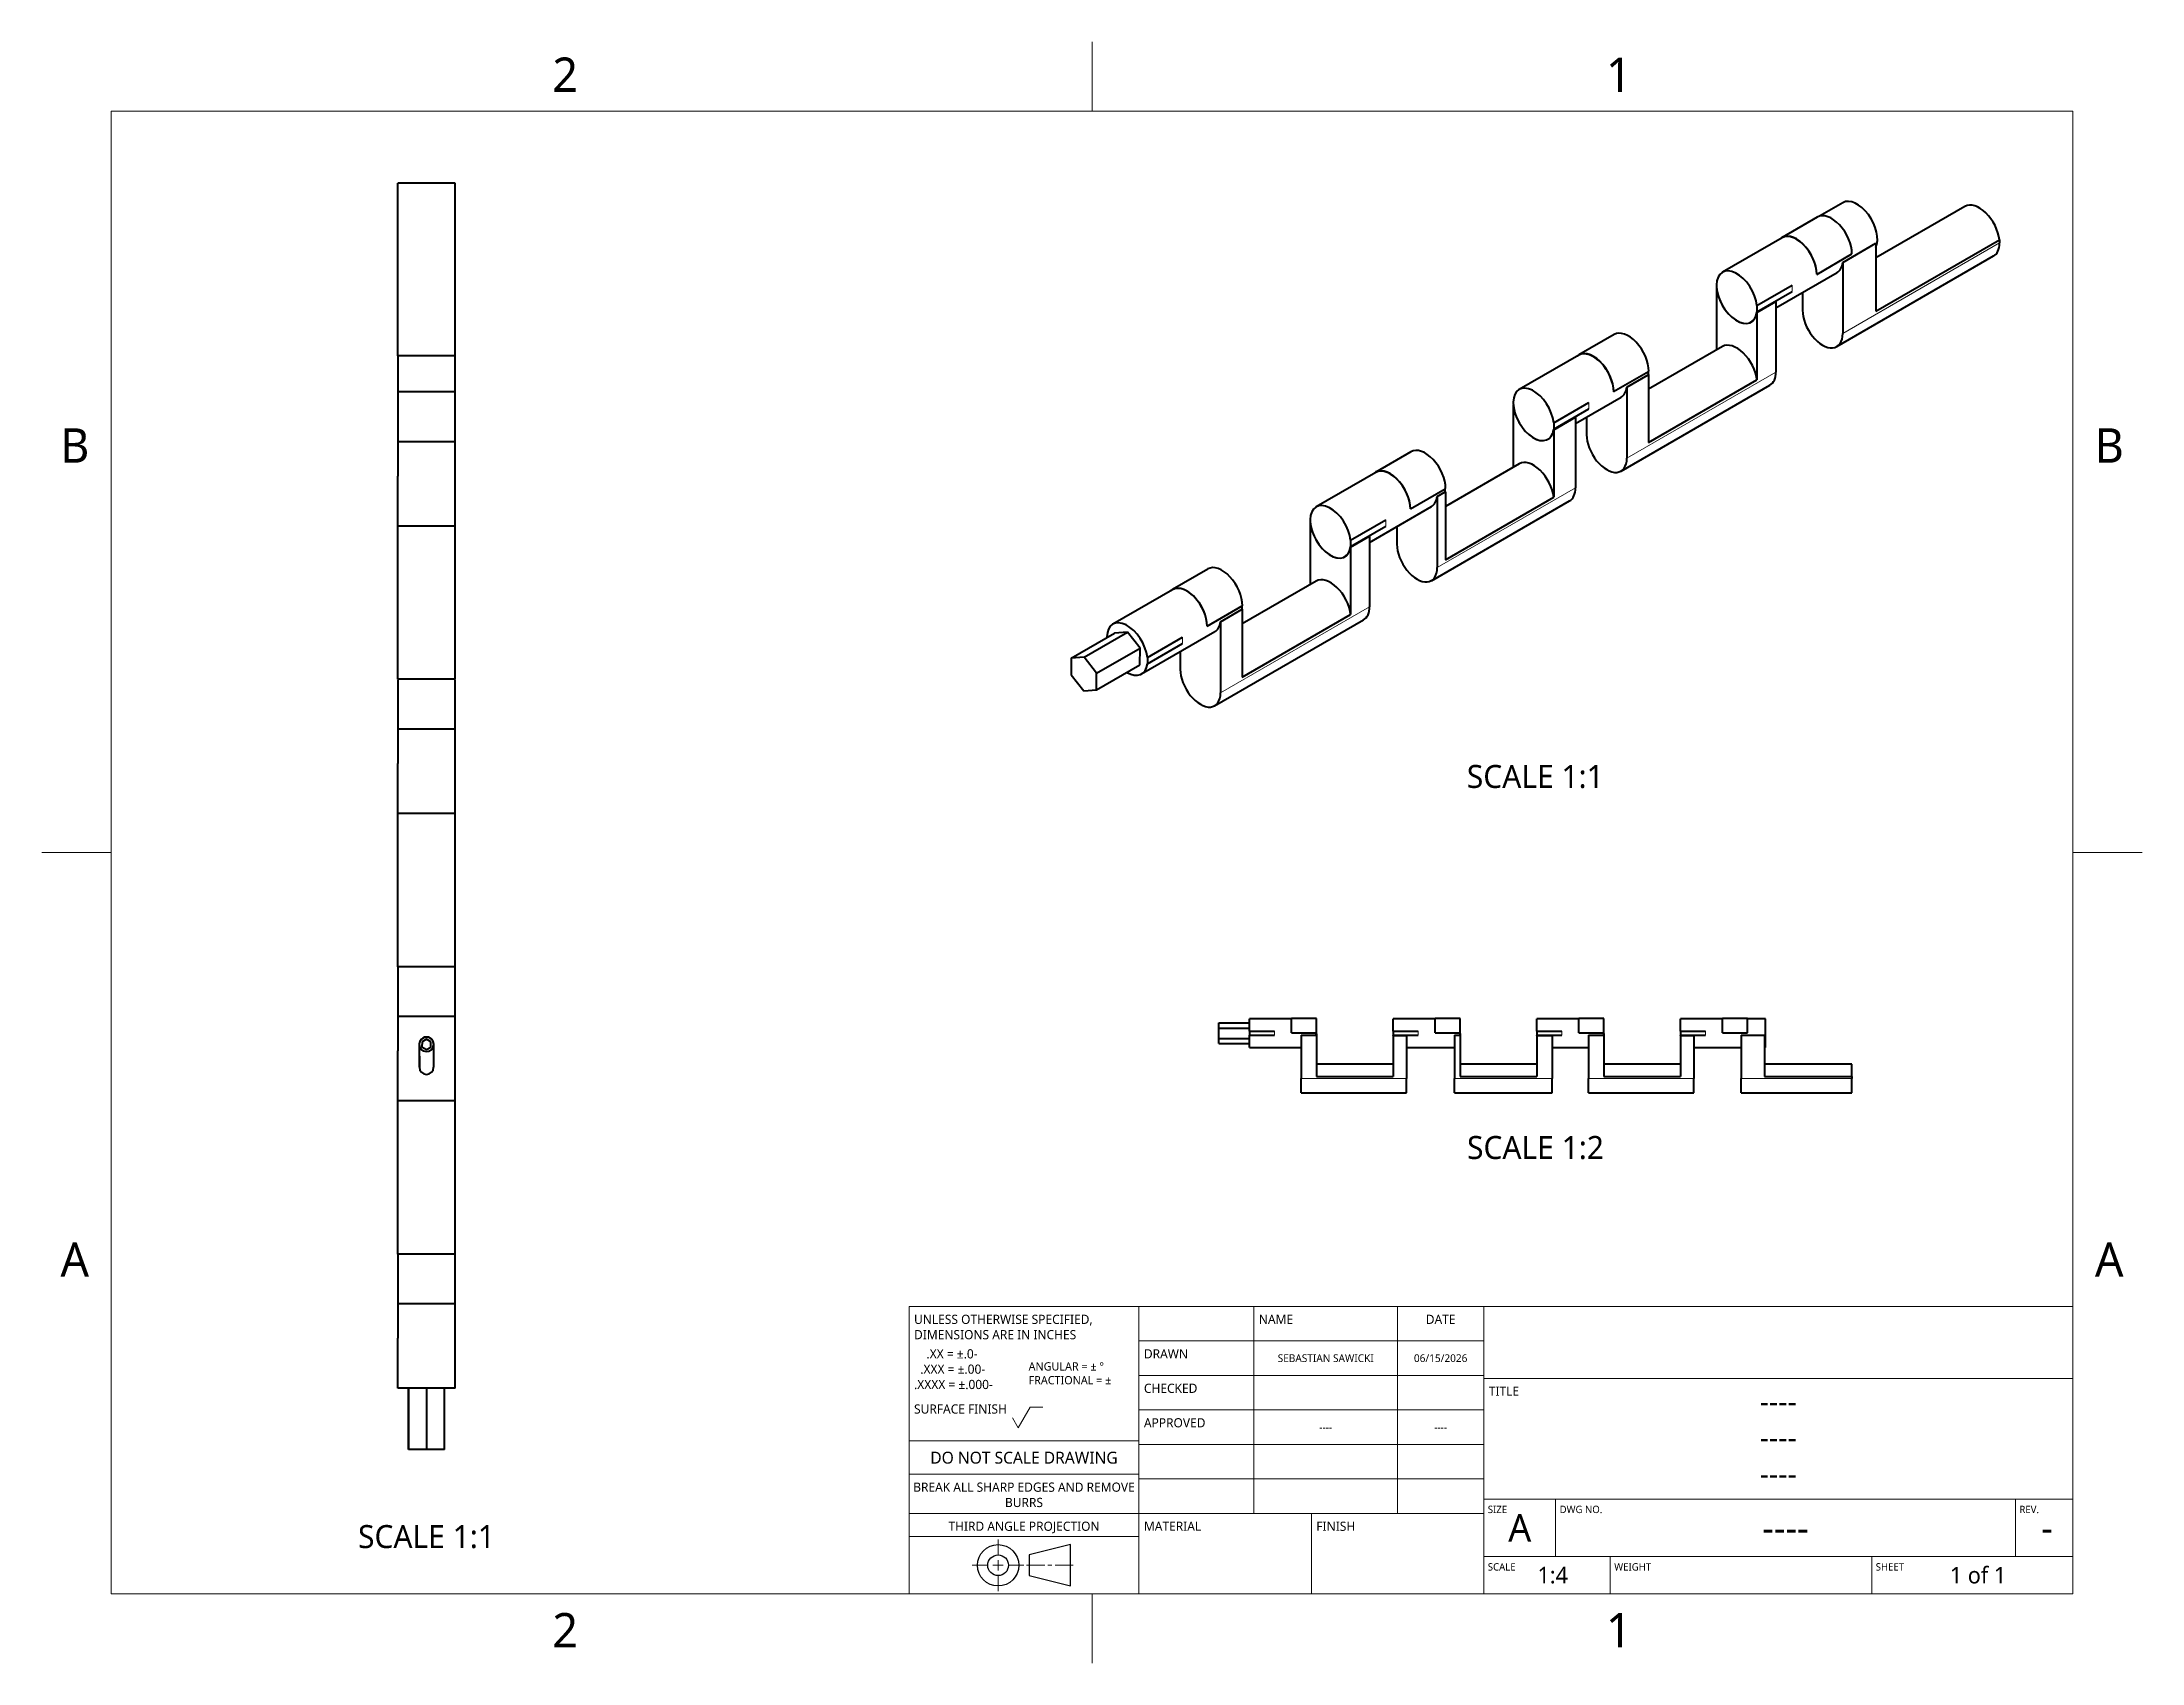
# Model space of a CAD drawing. Header units: inches. Extents: x 0 to 11, y 0 to 8.5.
import ezdxf

# ---------------------------------------------------------------- set-up
doc = ezdxf.new("R2010")
doc.units = ezdxf.units.IN
doc.header["$LTSCALE"] = 0.5
doc.header["$MEASUREMENT"] = 0
for name, color, linetype, lineweight in [('ANNOTATION_TEXT', 7, 'Continuous', 25), ('BORDER_FRAME', 7, 'Continuous', 15), ('BORDER_ZONES', 7, 'Continuous', 15), ('TANGENT_LINES', 7, 'Continuous', 15), ('TITLE_BLOCK', 7, 'Continuous', 15), ('Visible', 7, 'Continuous', 40)]:
    doc.layers.add(name, color=color, linetype=linetype, lineweight=lineweight)
doc.styles.add('Onshape-Standard', font='NotoSans-Regular.ttf')
doc.styles.add('Onshape-Standard-Fields', font='')
doc.styles.add('Onshape-Standard-View-Label', font='NotoSans-Regular.ttf', dxfattribs={"height": 0.12})
doc.styles.get('Onshape-Standard-Fields').set_extended_font_data('Noto Sans')

msp = doc.modelspace()

# ---------------------------------------------------------------- linework, layer by layer
at = {"layer": 'BORDER_FRAME'}
for p, q in [((0.399, 0.38), (0.399, 8.12)), ((0.399, 8.12), (10.639, 8.12)), ((10.639, 8.12), (10.639, 0.38)), ((10.639, 0.38), (0.399, 0.38))]:
    msp.add_line(p, q, dxfattribs=at)
at = {"layer": 'BORDER_ZONES'}
for p, q in [((5.519, 8.12), (5.519, 8.481)), ((0.399, 4.25), (0.038, 4.25)), ((10.639, 4.25), (11, 4.25)), ((5.519, 0.38), (5.519, 0.019))]:
    msp.add_line(p, q, dxfattribs=at)
at = {"layer": 'TANGENT_LINES'}
for p, q in [((9.438, 6.959), (10.256, 7.432)), ((9.174, 7.211), (9.174, 7.178)), ((8.311, 6.309), (9.089, 6.758)), ((8.113, 6.599), (8.113, 6.566)), ((7.321, 5.737), (8.043, 6.154)), ((7.053, 5.986), (7.053, 5.953)), ((6.19, 5.084), (6.968, 5.533)), ((5.992, 5.374), (5.992, 5.341)), ((6.471, 3.317), (6.471, 3.297)), ((7.221, 3.317), (7.221, 3.297)), ((7.971, 3.317), (7.971, 3.297)), ((8.721, 3.317), (8.721, 3.297)), ((6.611, 3.07), (7.161, 3.07)), ((7.411, 3.07), (7.921, 3.07)), ((8.111, 3.07), (8.661, 3.07)), ((8.908, 3.07), (9.486, 3.07))]:
    msp.add_line(p, q, dxfattribs=at)
at = {"layer": 'TITLE_BLOCK'}
for p, q in [((4.564, 0.38), (4.564, 1.88)), ((4.564, 1.88), (5.764, 1.88)), ((5.764, 0.38), (5.764, 1.88)), ((5.764, 1.88), (7.564, 1.88)), ((6.364, 0.8), (6.364, 1.88)), ((7.114, 0.8), (7.114, 1.88)), ((7.564, 0.38), (7.564, 1.88)), ((7.564, 1.88), (10.639, 1.88)), ((5.764, 1.7), (7.564, 1.7)), ((5.764, 1.52), (7.564, 1.52)), ((7.564, 1.505), (10.639, 1.505)), ((5.134, 1.246), (5.197, 1.355)), ((5.197, 1.355), (5.263, 1.355)), ((5.764, 1.34), (7.564, 1.34)), ((5.104, 1.298), (5.134, 1.246)), ((4.564, 1.178), (5.764, 1.178)), ((5.764, 1.16), (7.564, 1.16)), ((4.564, 1.004), (5.764, 1.004)), ((5.764, 0.98), (7.564, 0.98)), ((4.564, 0.8), (5.764, 0.8)), ((5.764, 0.8), (7.564, 0.8)), ((6.664, 0.38), (6.664, 0.8)), ((7.564, 0.875), (10.639, 0.875)), ((7.939, 0.575), (7.939, 0.875)), ((10.339, 0.575), (10.339, 0.875)), ((4.564, 0.68), (5.764, 0.68)), ((7.564, 0.575), (10.639, 0.575)), ((8.224, 0.38), (8.224, 0.575)), ((9.589, 0.38), (9.589, 0.575)), ((4.564, 0.38), (5.764, 0.38))]:
    msp.add_line(p, q, dxfattribs=at)
at = {"layer": 'TITLE_BLOCK', "lineweight": 15}
for p, q in [((5.029, 0.583), (5.029, 0.664)), ((5.029, 0.556), (5.029, 0.502)), ((4.975, 0.529), (4.894, 0.529)), ((5.056, 0.529), (5.002, 0.529)), ((5.029, 0.475), (5.029, 0.394)), ((5.083, 0.529), (5.164, 0.529)), ((5.272, 0.529), (5.177, 0.529)), ((5.31, 0.529), (5.288, 0.529)), ((5.326, 0.529), (5.42, 0.529))]:
    msp.add_line(p, q, dxfattribs=at)
at = {"layer": 'TITLE_BLOCK', "lineweight": 30}
for p, q in [((5.407, 0.637), (5.191, 0.583)), ((5.191, 0.583), (5.191, 0.475)), ((5.407, 0.421), (5.407, 0.637)), ((5.191, 0.475), (5.407, 0.421))]:
    msp.add_line(p, q, dxfattribs=at)
for radius in [0.108, 0.054]:
    msp.add_circle((5.029, 0.529), radius, dxfattribs=at)
at = {"layer": 'Visible'}
for p, q in [((1.895, 6.842), (1.895, 7.744)), ((2.194, 7.744), (1.895, 7.744)), ((2.194, 6.842), (2.194, 7.744)), ((9.305, 7.567), (9.121, 7.46)), ((9.438, 7.642), (9.316, 7.571)), ((10.076, 7.622), (9.611, 7.354)), ((9.121, 7.459), (8.81, 7.279)), ((9.302, 7.268), (9.486, 7.375)), ((9.407, 6.891), (10.225, 7.364)), ((9.438, 7.33), (9.611, 7.43)), ((9.611, 7.076), (10.256, 7.448)), ((9.611, 7.43), (9.611, 7.076)), ((10.256, 7.448), (10.256, 7.432)), ((9.089, 7.094), (9.408, 7.278)), ((9.438, 7.33), (9.438, 6.959)), ((8.779, 7.213), (8.779, 7.208)), ((8.779, 7.2), (8.779, 7.2)), ((8.779, 7.2), (8.779, 6.873)), ((8.99, 7.105), (9.174, 7.211)), ((8.99, 7.072), (9.174, 7.178)), ((8.99, 7.069), (9.089, 7.126)), ((9.089, 7.126), (9.089, 6.758)), ((9.227, 7.174), (9.228, 7.081)), ((8.96, 7.019), (8.966, 7.023)), ((8.99, 7.105), (8.99, 7.072)), ((8.99, 7.069), (8.99, 6.717)), ((8.244, 6.954), (8.061, 6.848)), ((1.895, 6.842), (1.895, 6.214)), ((2.195, 6.842), (1.895, 6.842)), ((2.195, 6.214), (2.195, 6.842)), ((8.061, 6.846), (7.749, 6.667)), ((8.81, 6.891), (8.424, 6.669)), ((8.242, 6.656), (8.424, 6.761)), ((8.281, 6.241), (9.058, 6.69)), ((8.311, 6.68), (8.423, 6.744)), ((8.423, 6.744), (8.424, 6.745)), ((8.424, 6.761), (8.425, 6.762)), ((8.424, 6.745), (8.424, 6.391)), ((8.424, 6.391), (8.99, 6.717)), ((1.895, 6.654), (1.895, 6.394)), ((2.195, 6.654), (1.895, 6.654)), ((2.195, 6.394), (2.195, 6.654)), ((7.718, 6.601), (7.718, 6.595)), ((7.718, 6.587), (7.719, 6.587)), ((7.718, 6.587), (7.718, 6.261)), ((7.93, 6.493), (8.113, 6.599)), ((8.043, 6.49), (8.281, 6.627)), ((8.311, 6.68), (8.311, 6.309)), ((7.93, 6.46), (8.113, 6.566)), ((7.93, 6.457), (8.043, 6.522)), ((7.93, 6.493), (7.93, 6.46)), ((8.043, 6.522), (8.043, 6.154)), ((8.101, 6.523), (8.101, 6.43)), ((2.195, 6.394), (1.895, 6.394)), ((7.899, 6.407), (7.906, 6.411)), ((7.93, 6.457), (7.93, 6.105)), ((7.184, 6.342), (7, 6.236)), ((7.749, 6.279), (7.364, 6.056)), ((1.895, 6.214), (1.895, 6.214)), ((1.895, 5.954), (1.895, 6.214)), ((2.194, 5.954), (2.194, 6.214)), ((2.194, 6.214), (2.194, 6.214)), ((7, 6.234), (6.689, 6.054)), ((7.181, 6.044), (7.363, 6.149)), ((7.363, 6.149), (7.365, 6.15)), ((6.968, 5.869), (7.291, 6.056)), ((7.291, 5.669), (8.012, 6.086)), ((7.321, 6.108), (7.362, 6.132)), ((7.321, 6.108), (7.321, 5.737)), ((7.362, 6.132), (7.364, 6.133)), ((7.364, 6.133), (7.364, 5.778)), ((7.364, 5.778), (7.93, 6.105)), ((1.895, 5.154), (1.895, 5.954)), ((2.194, 5.954), (1.895, 5.954)), ((2.194, 5.154), (2.194, 5.954)), ((6.658, 5.988), (6.658, 5.983)), ((6.658, 5.975), (6.658, 5.975)), ((6.658, 5.975), (6.658, 5.649)), ((6.869, 5.88), (7.053, 5.986)), ((6.869, 5.847), (7.053, 5.953)), ((7.111, 5.952), (7.111, 5.859)), ((6.869, 5.844), (6.968, 5.901)), ((6.869, 5.88), (6.869, 5.847)), ((6.869, 5.844), (6.869, 5.493)), ((6.968, 5.901), (6.968, 5.533)), ((6.123, 5.729), (5.939, 5.623)), ((6.839, 5.795), (6.845, 5.798)), ((5.939, 5.622), (5.628, 5.442)), ((6.689, 5.667), (6.303, 5.444)), ((6.12, 5.431), (6.303, 5.537)), ((6.19, 5.455), (6.302, 5.52)), ((6.302, 5.52), (6.303, 5.521)), ((6.303, 5.537), (6.304, 5.537)), ((6.303, 5.521), (6.303, 5.166)), ((6.303, 5.166), (6.869, 5.493)), ((5.411, 5.264), (5.637, 5.395)), ((5.478, 5.269), (5.704, 5.4)), ((5.597, 5.376), (5.597, 5.372)), ((5.704, 5.4), (5.637, 5.395)), ((5.77, 5.317), (5.704, 5.4)), ((5.778, 5.182), (6.16, 5.403)), ((5.808, 5.268), (5.992, 5.374)), ((6.159, 5.016), (6.937, 5.465)), ((6.19, 5.455), (6.19, 5.084)), ((5.411, 5.264), (5.41, 5.177)), ((5.478, 5.269), (5.411, 5.264)), ((5.543, 5.186), (5.478, 5.269)), ((5.543, 5.186), (5.77, 5.317)), ((5.769, 5.229), (5.77, 5.317)), ((5.808, 5.235), (5.992, 5.341)), ((5.808, 5.268), (5.808, 5.235)), ((5.98, 5.298), (5.98, 5.205)), ((2.195, 5.154), (1.895, 5.154)), ((5.41, 5.177), (5.476, 5.094)), ((5.543, 5.099), (5.769, 5.229)), ((5.543, 5.099), (5.543, 5.186)), ((1.895, 5.152), (1.895, 4.714)), ((1.895, 5.152), (1.895, 4.894)), ((2.195, 4.714), (2.195, 5.152)), ((2.195, 4.894), (2.195, 5.152)), ((5.476, 5.094), (5.543, 5.099)), ((2.195, 4.894), (1.895, 4.894)), ((1.895, 4.714), (1.895, 4.714)), ((1.895, 4.454), (1.895, 4.714)), ((2.194, 4.714), (2.194, 4.714)), ((2.194, 4.454), (2.194, 4.714)), ((1.895, 3.654), (1.895, 4.454)), ((2.194, 4.454), (1.895, 4.454)), ((2.194, 3.654), (2.194, 4.454)), ((2.195, 3.654), (1.895, 3.654)), ((1.895, 3.652), (1.895, 3.214)), ((1.895, 3.652), (1.895, 3.394)), ((2.195, 3.214), (2.195, 3.652)), ((2.195, 3.394), (2.195, 3.652)), ((2.195, 3.394), (1.895, 3.394)), ((6.181, 3.361), (6.341, 3.361)), ((6.181, 3.333), (6.181, 3.361)), ((6.181, 3.333), (6.341, 3.333)), ((6.181, 3.279), (6.181, 3.333)), ((6.561, 3.382), (6.341, 3.382)), ((6.341, 3.317), (6.341, 3.382)), ((6.341, 3.317), (6.471, 3.317)), ((6.341, 3.317), (6.341, 3.297)), ((6.341, 3.297), (6.471, 3.297)), ((6.341, 3.232), (6.341, 3.297)), ((6.691, 3.383), (6.561, 3.383)), ((6.561, 3.308), (6.561, 3.383)), ((6.561, 3.308), (6.69, 3.308)), ((6.611, 3.297), (6.69, 3.297)), ((6.611, 3.297), (6.611, 3.07)), ((6.69, 3.308), (6.691, 3.308)), ((6.69, 3.297), (6.69, 3.308)), ((6.69, 3.305), (6.691, 3.305)), ((6.69, 3.297), (6.691, 3.297)), ((6.691, 3.308), (6.691, 3.383)), ((6.691, 3.305), (6.691, 3.297)), ((6.691, 3.297), (6.691, 3.08)), ((7.311, 3.382), (7.091, 3.382)), ((7.091, 3.317), (7.091, 3.382)), ((7.091, 3.317), (7.221, 3.317)), ((7.091, 3.317), (7.091, 3.297)), ((7.091, 3.297), (7.221, 3.297)), ((7.091, 3.295), (7.091, 3.297)), ((7.091, 3.295), (7.161, 3.295)), ((7.091, 3.295), (7.091, 3.08)), ((7.161, 3.295), (7.161, 3.07)), ((7.441, 3.383), (7.311, 3.383)), ((7.311, 3.308), (7.311, 3.383)), ((7.311, 3.308), (7.44, 3.308)), ((7.411, 3.297), (7.411, 3.07)), ((7.411, 3.297), (7.44, 3.297)), ((7.44, 3.308), (7.441, 3.308)), ((7.44, 3.297), (7.44, 3.308)), ((7.44, 3.305), (7.441, 3.305)), ((7.44, 3.297), (7.441, 3.297)), ((7.441, 3.308), (7.441, 3.383)), ((7.441, 3.305), (7.441, 3.297)), ((7.441, 3.297), (7.441, 3.08)), ((8.061, 3.382), (7.841, 3.382)), ((7.841, 3.317), (7.841, 3.382)), ((7.841, 3.317), (7.971, 3.317)), ((7.841, 3.317), (7.841, 3.297)), ((7.841, 3.297), (7.971, 3.297)), ((7.841, 3.295), (7.841, 3.297)), ((7.841, 3.295), (7.841, 3.08)), ((7.841, 3.295), (7.921, 3.295)), ((7.921, 3.295), (7.921, 3.07)), ((8.191, 3.383), (8.061, 3.383)), ((8.061, 3.308), (8.061, 3.383)), ((8.061, 3.308), (8.19, 3.308)), ((8.111, 3.297), (8.111, 3.07)), ((8.111, 3.297), (8.19, 3.297)), ((8.19, 3.308), (8.191, 3.308)), ((8.19, 3.297), (8.19, 3.308)), ((8.19, 3.305), (8.191, 3.305)), ((8.19, 3.297), (8.191, 3.297)), ((8.191, 3.308), (8.191, 3.383)), ((8.191, 3.305), (8.191, 3.297)), ((8.191, 3.297), (8.191, 3.08)), ((8.811, 3.382), (8.591, 3.382)), ((8.591, 3.317), (8.591, 3.382)), ((8.591, 3.317), (8.721, 3.317)), ((8.591, 3.317), (8.591, 3.297)), ((8.591, 3.297), (8.721, 3.297)), ((8.591, 3.295), (8.591, 3.297)), ((8.591, 3.295), (8.661, 3.295)), ((8.591, 3.295), (8.591, 3.08)), ((8.661, 3.295), (8.661, 3.07)), ((8.941, 3.383), (8.811, 3.383)), ((8.811, 3.308), (8.811, 3.383)), ((8.811, 3.308), (8.941, 3.308)), ((8.908, 3.297), (8.908, 3.07)), ((8.908, 3.297), (9.03, 3.297)), ((8.941, 3.308), (8.941, 3.383)), ((9.035, 3.382), (8.941, 3.382)), ((9.03, 3.297), (9.03, 3.08)), ((9.035, 3.232), (9.035, 3.382)), ((1.895, 3.214), (1.895, 3.214)), ((1.895, 2.954), (1.895, 3.214)), ((2.007, 3.249), (2.007, 3.247)), ((2.007, 3.247), (2.008, 3.129)), ((2.007, 3.245), (2.007, 3.13)), ((2.022, 3.262), (2.021, 3.235)), ((2.021, 3.235), (2.045, 3.221)), ((2.045, 3.275), (2.022, 3.262)), ((2.068, 3.261), (2.045, 3.275)), ((2.045, 3.221), (2.068, 3.234)), ((2.068, 3.234), (2.068, 3.261)), ((2.082, 3.253), (2.082, 3.243)), ((2.082, 3.243), (2.082, 3.129)), ((2.194, 3.214), (2.194, 3.214)), ((2.194, 2.954), (2.194, 3.214)), ((6.181, 3.279), (6.341, 3.279)), ((6.181, 3.253), (6.181, 3.279)), ((6.181, 3.253), (6.341, 3.253)), ((6.341, 3.232), (6.611, 3.232)), ((7.161, 3.232), (7.411, 3.232)), ((7.921, 3.232), (8.111, 3.232)), ((8.661, 3.232), (8.908, 3.232)), ((9.03, 3.232), (9.035, 3.232)), ((2.007, 3.13), (2.007, 3.129)), ((2.008, 3.129), (2.007, 3.129)), ((6.611, 2.995), (6.611, 3.07)), ((7.091, 3.145), (6.691, 3.145)), ((6.691, 3.08), (7.091, 3.08)), ((7.161, 2.995), (7.161, 3.07)), ((7.411, 2.995), (7.411, 3.07)), ((7.841, 3.145), (7.441, 3.145)), ((7.441, 3.08), (7.841, 3.08)), ((7.921, 2.995), (7.921, 3.07)), ((8.111, 2.995), (8.111, 3.07)), ((8.591, 3.145), (8.191, 3.145)), ((8.191, 3.08), (8.591, 3.08)), ((8.661, 2.995), (8.661, 3.07)), ((8.908, 2.995), (8.908, 3.07)), ((9.486, 3.145), (9.03, 3.145)), ((9.03, 3.08), (9.486, 3.08)), ((9.486, 3.08), (9.486, 3.145)), ((9.486, 3.08), (9.486, 3.07)), ((9.486, 2.995), (9.486, 3.07)), ((6.611, 2.995), (7.161, 2.995)), ((7.411, 2.995), (7.921, 2.995)), ((8.111, 2.995), (8.661, 2.995)), ((8.908, 2.995), (9.486, 2.995)), ((1.895, 2.154), (1.895, 2.954)), ((2.194, 2.954), (1.895, 2.954)), ((2.194, 2.154), (2.194, 2.954)), ((2.195, 2.154), (1.895, 2.154)), ((1.895, 2.152), (1.895, 1.894)), ((1.895, 2.152), (1.895, 1.714)), ((2.195, 1.894), (2.195, 2.152)), ((2.195, 1.714), (2.195, 2.152)), ((2.195, 1.894), (1.895, 1.894)), ((1.895, 1.454), (1.895, 1.714)), ((1.895, 1.714), (1.895, 1.714)), ((2.194, 1.714), (2.194, 1.714)), ((2.194, 1.454), (2.194, 1.714)), ((2.194, 1.454), (1.895, 1.454)), ((1.951, 1.134), (1.951, 1.454)), ((1.952, 1.134), (1.952, 1.454)), ((2.046, 1.134), (2.046, 1.454)), ((2.139, 1.134), (2.139, 1.454)), ((1.952, 1.134), (1.951, 1.134)), ((2.046, 1.134), (1.952, 1.134)), ((2.139, 1.134), (2.046, 1.134))]:
    msp.add_line(p, q, dxfattribs=at)
for centre, radius, start, end in [((2.045, 3.248), 0.0375, 7.7797, 178.7942), ((2.045, 3.249), 0.0375, 359.5948, 180.4052), ((2.045, 3.248), 0.0375, 181.2058, 352.2203), ((2.045, 3.129), 0.0375, 172.3805, 178.7942), ((2.045, 3.129), 0.0372, 180, 0)]:
    msp.add_arc(centre, radius, start, end, dxfattribs=at)
for centre, major_axis, start_param, end_param in [((9.38, 7.437), (0.075, -0.13), 0.778326, 3.141593), ((9.513, 7.512), (0.075, -0.13), 0.393352, 3.141593), ((10.151, 7.492), (0.075, -0.13), 0.921179, 3.141593), ((9.196, 7.331), (0.075, -0.13), 0.778326, 3.283141), ((9.196, 7.329), (0.075, -0.13), 0.79247, 3.141593), ((10.151, 7.492), (0.074, -0.129), 0, 0.785398), ((8.885, 7.149), (0.075, -0.13), 0.921179, 3.905945), ((9.333, 7.408), (0.075, -0.13), 12.566371, 13.215988), ((8.885, 7.149), (0.075, -0.13), 10.231221, 13.215988), ((8.885, 7.149), (0.075, -0.13), 10.297654, 13.19176), ((9.333, 7.02), (0.074, -0.129), 10.210176, 13.351769), ((8.319, 6.824), (0.075, -0.13), 0.778326, 3.141593), ((8.885, 6.761), (0.075, -0.13), 0.921179, 3.141593), ((8.136, 6.718), (0.075, -0.13), 0.778326, 3.283141), ((8.136, 6.716), (0.075, -0.13), 0.79247, 3.141593), ((7.824, 6.537), (0.075, -0.13), 0.921179, 3.905945), ((8.318, 6.822), (0.075, -0.13), 0.649617, 0.79247), ((8.984, 6.819), (0.074, -0.129), 0, 0.785398), ((7.824, 6.537), (0.075, -0.13), 10.231221, 13.215988), ((7.824, 6.537), (0.075, -0.13), 10.297654, 13.19176), ((8.206, 6.757), (0.075, -0.13), 0, 0.649617), ((7.259, 6.212), (0.075, -0.13), 0.778326, 3.141593), ((8.206, 6.37), (0.074, -0.129), 10.210176, 13.351769), ((7.075, 6.106), (0.075, -0.13), 0.778326, 3.283141), ((7.075, 6.104), (0.075, -0.13), 0.79247, 3.141593), ((7.824, 6.149), (0.075, -0.13), 0.921179, 3.141593), ((7.257, 6.209), (0.075, -0.13), 0.649617, 0.79247), ((7.938, 6.214), (0.074, -0.129), 12.566371, 13.351769), ((6.764, 5.924), (0.075, -0.13), 0.921179, 3.905945), ((7.216, 6.186), (0.075, -0.13), 12.566371, 13.215988), ((6.764, 5.924), (0.075, -0.13), 10.231221, 13.215988), ((6.764, 5.924), (0.075, -0.13), 10.297654, 13.19176), ((7.216, 5.798), (0.074, -0.129), 10.210176, 13.351769), ((6.198, 5.6), (0.075, -0.13), 0.778326, 3.141593), ((6.014, 5.493), (0.075, -0.13), 0.778326, 3.283141), ((6.014, 5.492), (0.075, -0.13), 0.79247, 3.141593), ((6.764, 5.537), (0.075, -0.13), 0.921179, 3.141593), ((6.197, 5.597), (0.075, -0.13), 0.649617, 0.79247), ((6.863, 5.594), (0.074, -0.129), 0, 0.785398), ((5.703, 5.312), (0.075, -0.13), 0.921179, 3.905945), ((6.085, 5.532), (0.075, -0.13), 12.566371, 13.215988), ((5.703, 5.312), (0.075, -0.13), 11.767445, 13.215988), ((6.085, 5.145), (0.074, -0.129), 10.210176, 13.351769)]:
    msp.add_ellipse(centre, major_axis=major_axis, ratio=0.57735, start_param=start_param, end_param=end_param, dxfattribs=at)

# ---------------------------------------------------------------- texts
at = {"layer": 'ANNOTATION_TEXT', "color": 7, "char_height": 0.12, "attachment_point": 2, "style": 'Onshape-Standard-View-Label'}
for s, insert in [('SCALE 1:1', (7.833, 4.707)), ('SCALE 1:2', (7.834, 2.77)), ('SCALE 1:1', (2.045, 0.739))]:
    msp.add_mtext(s, dxfattribs=dict(at, insert=insert))
at = {"layer": 'BORDER_ZONES', "char_height": 0.18, "attachment_point": 5, "style": 'Onshape-Standard'}
for s, insert in [('2', (2.769, 8.31)), ('1', (8.269, 8.31)), ('B', (0.209, 6.375)), ('B', (10.829, 6.375)), ('A', (0.209, 2.125)), ('A', (10.829, 2.125)), ('2', (2.769, 0.19)), ('1', (8.269, 0.19))]:
    msp.add_mtext(s, dxfattribs=dict(at, insert=insert))
at = {"layer": 'TITLE_BLOCK'}
for s, insert, char_height, width, attachment_point, style in [('UNLESS OTHERWISE SPECIFIED, DIMENSIONS ARE IN INCHES', (4.59, 1.837), 0.048, 1.176, 1, 'Onshape-Standard'), ('NAME', (6.39, 1.837), 0.048, 0.735, 1, 'Onshape-Standard'), ('DATE', (7.339, 1.837), 0.048, 0.441, 2, 'Onshape-Standard'), ('    .XX = ±.0-^J  .XXX = ±.00-^J.XXXX = ±.000-', (4.59, 1.657), 0.048, 0.588, 1, 'Onshape-Standard'), ('DRAWN', (5.79, 1.657), 0.048, 0.588, 1, 'Onshape-Standard'), ('^JANGULAR = ± °^JFRACTIONAL = ±', (5.188, 1.661), 0.0432, 0.588, 1, 'Onshape-Standard'), ('SEBASTIAN SAWICKI', (6.739, 1.61), 0.04032, 0.75, 5, 'Onshape-Standard-Fields'), ('06/15/2026', (7.339, 1.61), 0.0403, 0.45, 5, 'Onshape-Standard-Fields'), ('CHECKED', (5.79, 1.477), 0.048, 0.588, 1, 'Onshape-Standard'), ('TITLE', (7.59, 1.462), 0.048, 0.3675, 1, 'Onshape-Standard'), ('SURFACE FINISH', (4.59, 1.369), 0.048, 0.588, 1, 'Onshape-Standard'), ('----', (9.101, 1.385), 0.1152, 2.775, 5, 'Onshape-Standard-Fields'), ('APPROVED', (5.79, 1.297), 0.048, 0.588, 1, 'Onshape-Standard'), ('----', (6.739, 1.25), 0.0403, 0.75, 5, 'Onshape-Standard-Fields'), ('----', (7.339, 1.25), 0.0403, 0.45, 5, 'Onshape-Standard-Fields'), ('DO NOT SCALE DRAWING', (5.164, 1.122), 0.0624, 1.176, 2, 'Onshape-Standard'), ('----', (9.101, 1.196), 0.1152, 2.775, 5, 'Onshape-Standard-Fields'), ('----', (9.101, 1.007), 0.1152, 2.775, 5, 'Onshape-Standard-Fields'), ('BREAK ALL SHARP EDGES AND REMOVE BURRS', (5.164, 0.961), 0.048, 1.176, 2, 'Onshape-Standard'), ('SIZE', (7.585, 0.84), 0.0384, 0.3675, 1, 'Onshape-Standard'), ('A', (7.752, 0.725), 0.144, 0.375, 5, 'Onshape-Standard-Fields'), ('DWG NO.', (7.96, 0.84), 0.0384, 2.352, 1, 'Onshape-Standard'), ('REV.', (10.36, 0.84), 0.0384, 0.294, 1, 'Onshape-Standard'), ('THIRD ANGLE PROJECTION', (5.164, 0.757), 0.048, 1.176, 2, 'Onshape-Standard'), ('MATERIAL', (5.79, 0.757), 0.048, 0.882, 1, 'Onshape-Standard'), ('FINISH', (6.69, 0.757), 0.048, 0.882, 1, 'Onshape-Standard'), ('----', (9.139, 0.725), 0.144, 2.4, 5, 'Onshape-Standard-Fields'), ('-', (10.504, 0.725), 0.144, 0.27, 5, 'Onshape-Standard-Fields'), ('SCALE', (7.585, 0.54), 0.0384, 0.6468, 1, 'Onshape-Standard'), ('1:4', (7.924, 0.477), 0.0864, 0.6, 5, 'Onshape-Standard-Fields'), ('WEIGHT', (8.245, 0.54), 0.0384, 1.3377, 1, 'Onshape-Standard'), ('SHEET', (9.61, 0.54), 0.0384, 1.029, 1, 'Onshape-Standard'), ('1 of 1', (10.144, 0.477), 0.0864, 0.99, 5, 'Onshape-Standard-Fields')]:
    msp.add_mtext(s, dxfattribs=dict(at, insert=insert, char_height=char_height, width=width, attachment_point=attachment_point, style=style))

doc.saveas('drawing.dxf')
